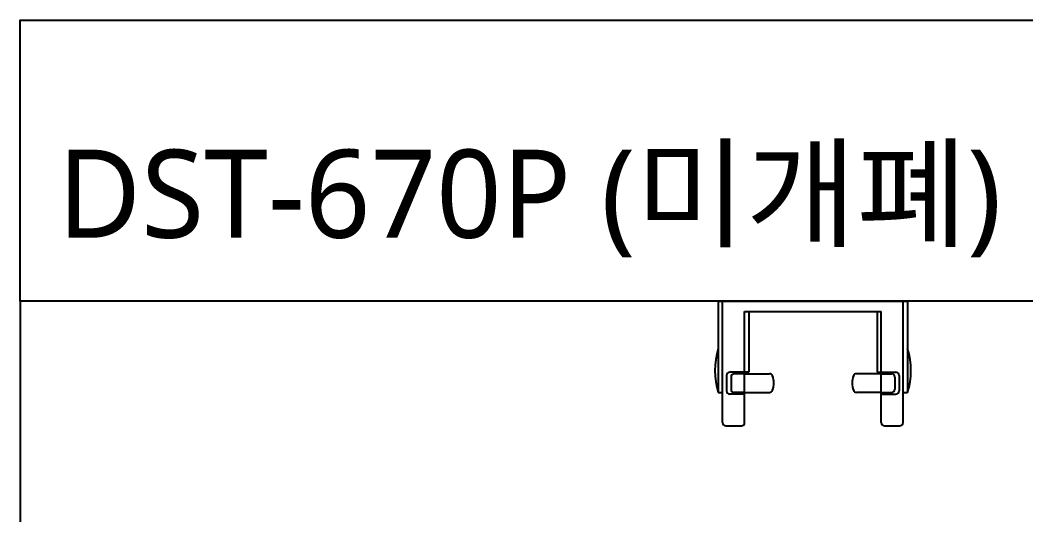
# Model space of a CAD drawing. Extents: x 5956 to 12061, y 2783 to 5292.
# Drawn here: x 6175 to 7088, y 4843 to 5292 of the extents above; entities that cross this region are included whole.
import ezdxf

# ---------------------------------------------------------------- set-up
doc = ezdxf.new("R2010")
doc.units = 0
doc.header["$LTSCALE"] = 20
doc.header["$MEASUREMENT"] = 0
doc.layers.get('0').update_dxf_attribs({"linetype": 'CONTINUOUS'})
for name, color, linetype in [('3', 3, 'CONTINUOUS'), ('4', 4, 'CONTINUOUS'), ('6', 6, 'CONTINUOUS')]:
    doc.layers.add(name, color=color, linetype=linetype)
doc.styles.add('GHS', font='romans', dxfattribs={"bigfont": 'ghs'})

msp = doc.modelspace()

# ---------------------------------------------------------------- linework, layer by layer
at = {"layer": '3', "color": 7}
msp.add_lwpolyline([(6174.82, 5036.79), (6174.82, 5292.16), (8809.96, 5292.16), (8809.96, 3111.75), (8102.32, 3111.75)], dxfattribs=at)
at = {"layer": '4'}
for p, q in [((6808.82, 5036.79), (6980.82, 5036.79)), ((6808.82, 5036.79), (6808.82, 4953.79)), ((6812.82, 4926.79), (6812.82, 5036.79)), ((6976.82, 4926.79), (6976.82, 5036.79)), ((6980.82, 5036.79), (6980.82, 4953.79)), ((6832.82, 5027.48), (6956.82, 5027.48)), ((6832.82, 4926.79), (6832.82, 5027.48)), ((6836.59, 5027.48), (6836.59, 4972.48)), ((6953.05, 5027.48), (6953.05, 4972.48)), ((6956.82, 4926.79), (6956.82, 5027.48)), ((6816.45, 4969.48), (6816.45, 4955.48)), ((6832.82, 4972.48), (6819.45, 4972.48)), ((6832.82, 4970.98), (6823.45, 4970.98)), ((6836.59, 4972.48), (6832.82, 4972.48)), ((6832.82, 4970.98), (6855.28, 4970.98)), ((6956.82, 4970.98), (6934.37, 4970.98)), ((6953.05, 4972.48), (6956.82, 4972.48)), ((6956.82, 4972.48), (6970.2, 4972.48)), ((6956.82, 4970.98), (6966.2, 4970.98)), ((6973.2, 4969.48), (6973.2, 4955.48)), ((6820.45, 4967.98), (6820.45, 4956.98)), ((6969.2, 4967.98), (6969.2, 4956.98)), ((6808.82, 4953.79), (6812.82, 4953.79)), ((6832.82, 4952.48), (6819.45, 4952.48)), ((6832.82, 4953.98), (6823.45, 4953.98)), ((6832.82, 4953.98), (6855.28, 4953.98)), ((6956.82, 4953.98), (6934.37, 4953.98)), ((6956.82, 4953.98), (6966.2, 4953.98)), ((6956.82, 4952.48), (6970.2, 4952.48)), ((6976.82, 4953.79), (6980.82, 4953.79)), ((6815.82, 4923.79), (6829.82, 4923.79)), ((6959.82, 4923.79), (6973.82, 4923.79))]:
    msp.add_line(p, q, dxfattribs=at)
for centre, radius, start, end in [((6874, 4973.79), 68.18, 162.94091, 197.05909), ((6915.64, 4973.79), 68.18, 342.94091, 17.05909), ((6819.45, 4969.48), 3, 90, 180), ((6823.45, 4967.98), 3, 90, 180), ((6855.28, 4967.98), 3, 20.74303, 90), ((6840.75, 4962.48), 18.53, 339.25697, 20.74303), ((6948.89, 4962.48), 18.53, 159.25697, 200.74303), ((6934.37, 4967.98), 3, 90, 159.25697), ((6966.2, 4967.98), 3, 0, 90), ((6970.2, 4969.48), 3, 0, 90), ((6819.45, 4955.48), 3, 180, 270), ((6823.45, 4956.98), 3, 180, 270), ((6855.28, 4956.98), 3, 270, 339.25697), ((6934.37, 4956.98), 3, 200.74303, 270), ((6966.2, 4956.98), 3, 270, 0), ((6970.2, 4955.48), 3, 270, 0), ((6815.82, 4926.79), 3, 180, 270), ((6829.82, 4926.79), 3, 270, 0), ((6959.82, 4926.79), 3, 180, 270), ((6973.82, 4926.79), 3, 270, 0)]:
    msp.add_arc(centre, radius, start, end, dxfattribs=at)
at = {"layer": '6'}
msp.add_lwpolyline([(7174.82, 5036.79), (6174.82, 5036.79), (6174.82, 3111.75), (8102.32, 3111.75), (8102.32, 4136.75)], dxfattribs=at)

# ---------------------------------------------------------------- texts
at = {"insert": (6208.69, 5174.45), "char_height": 80, "width": 1014.4941, "attachment_point": 1, "style": 'GHS'}
msp.add_mtext('{\\fNanumGothic|b0|i0|c0|p50;DST-670P\\fNanumGothic|b0|i0|c129|p50; (미개폐)}', dxfattribs=at)

doc.saveas('drawing.dxf')
